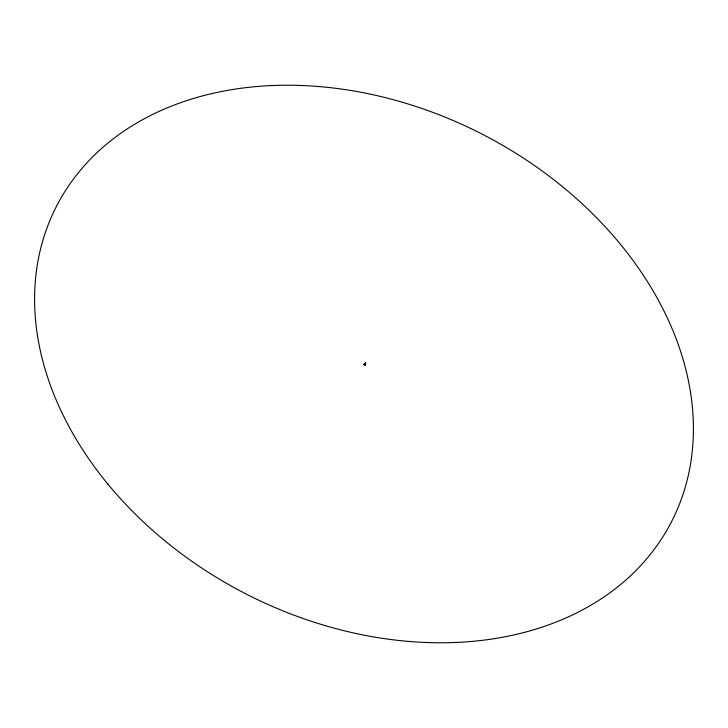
<?xml version="1.0" encoding="UTF-8"?>
<svg xmlns="http://www.w3.org/2000/svg" width="728" height="728" viewBox="0 0 728 728"><rect width="100%" height="100%" fill="white"/><g stroke="black" fill="none" stroke-linecap="round" stroke-linejoin="round"><path stroke-width="1.09" d="M365.547 364.182L365.147 364.237A3.576 2.521 24.4 0 0 364.755 364.228L363.909 364.564L364.865 364.664A4.75 3.531 27.6 0 0 365.429 364.637L365.511 364.619A6.707 5.205 31.5 0 1 365.119 364.655L364.601 364.71A3.685 2.757 27.1 0 1 364.3 364.655L364.637 364.337A2.812 2.102 27.1 0 1 364.892 364.309L365.611 364.555L365.547 362.872M365.31 364.255L364.155 364.519A7.107 4.577 24.7 0 0 364.391 364.646C367.176 364.61 362.699 364.228 365.292 364.218A4.75 3.54 27.6 0 0 364.755 364.237L364.828 364.246A4.286 3.194 27.6 0 1 365.238 364.228L364.637 364.309L365.492 364.246L364.819 363.954L365.456 362.981L363.936 364.491L365.593 364.564L363.927 364.473L365.492 364.4M364.828 364C364.846 364.519 364.764 364.419 365.411 364.446M365.492 364.646L365.447 364.637A4.432 3.294 27.6 0 1 364.865 364.673C366.666 364.164 363.563 364.446 365.01 364.491M365.292 364.328L365.083 364.237M364.846 364.282L364.501 364.328A3.685 2.757 27.1 0 0 364.228 364.455L364.937 364.409M365.174 364.683L365.019 364.628A2.193 1.711 32.1 0 1 364.701 364.646L363.927 364.464L365.347 364.646M364.819 364.646L364.064 364.455L364.792 364.528M107.917 484.165A345.6 258.44 27.1 0 0 671.489 521.767A345.6 258.44 27.1 0 0 312.594 86.068A345.6 258.44 27.1 0 0 107.917 484.165"/></g></svg>
